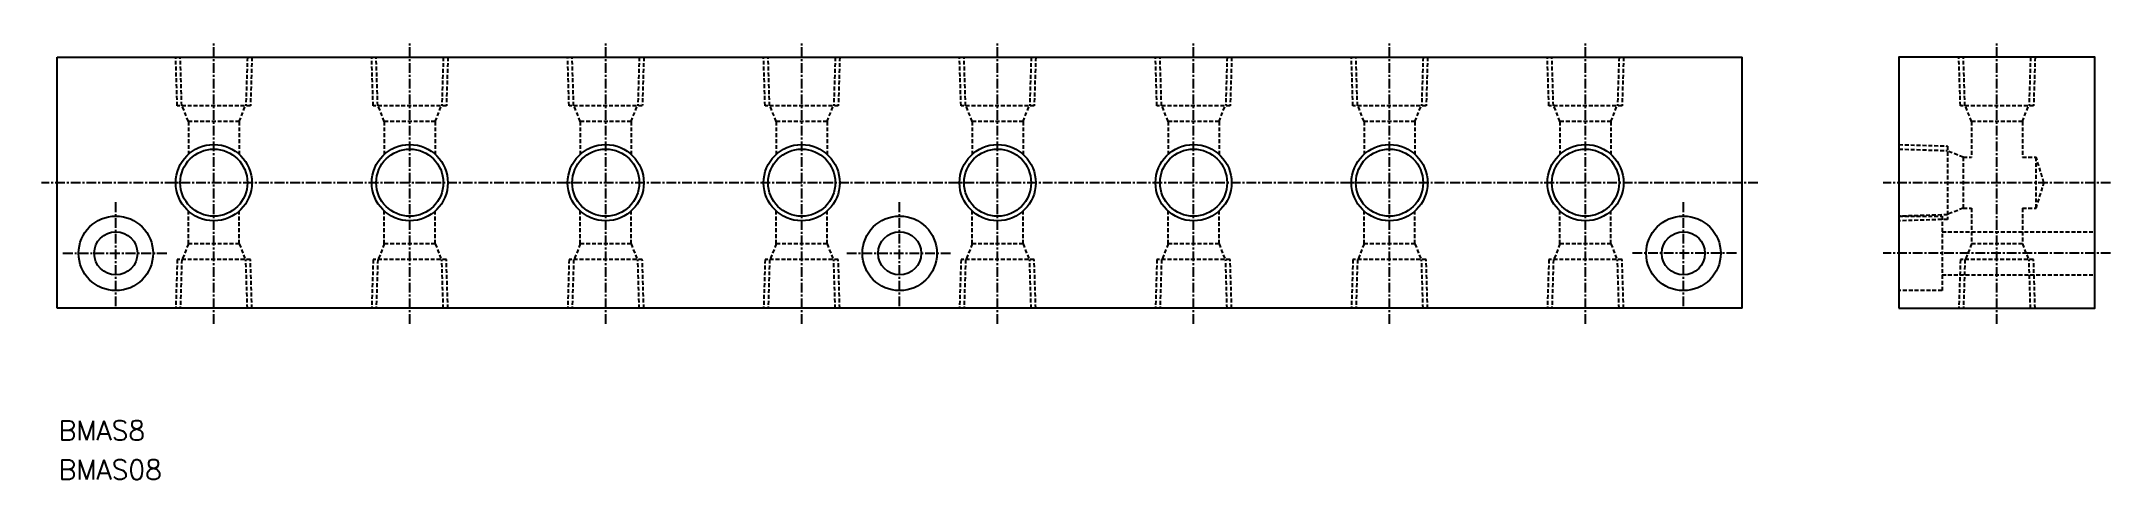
# Model space of a CAD drawing. Extents: x 36 to 300, y 67 to 123.
import ezdxf
from ezdxf.enums import TextEntityAlignment as Align

# ---------------------------------------------------------------- set-up
doc = ezdxf.new("R2010")
doc.units = 0
doc.linetypes.add('CENTER', pattern=[2, 1.25, -0.25, 0.25, -0.25])
doc.linetypes.add('DASHED', pattern=[0.75, 0.5, -0.25])
doc.layers.get('0').update_dxf_attribs({"linetype": 'CONTINUOUS'})
doc.layers.add('CENTER', color=1, linetype='CENTER')
doc.styles.get("Standard").update_dxf_attribs({"font": 'txt.shx', "bigfont": 'extfont.shx'})

msp = doc.modelspace()

# ---------------------------------------------------------------- linework, layer by layer
at = {"color": 7, "linetype": 'CONTINUOUS'}
for p, q in [((37.5, 121), (252.5, 121)), ((37.5, 89), (37.5, 121)), ((252.5, 89), (252.5, 121)), ((252.5, 89), (37.5, 89))]:
    msp.add_line(p, q, dxfattribs=at)
at = {"color": 3, "linetype": 'DASHED'}
for p, q in [((52.83, 114.8), (52.64, 121)), ((53.41, 114.8), (53.22, 121)), ((61.78, 121), (61.59, 114.8)), ((62.36, 121), (62.17, 114.8)), ((77.83, 114.8), (77.64, 121)), ((78.41, 114.8), (78.22, 121)), ((86.78, 121), (86.59, 114.8)), ((87.36, 121), (87.17, 114.8)), ((102.83, 114.8), (102.64, 121)), ((103.41, 114.8), (103.22, 121)), ((111.78, 121), (111.59, 114.8)), ((112.36, 121), (112.17, 114.8)), ((127.83, 114.8), (127.64, 121)), ((128.41, 114.8), (128.22, 121)), ((136.78, 121), (136.59, 114.8)), ((137.36, 121), (137.17, 114.8)), ((152.83, 114.8), (152.64, 121)), ((153.41, 114.8), (153.22, 121)), ((161.78, 121), (161.59, 114.8)), ((162.36, 121), (162.17, 114.8)), ((177.83, 114.8), (177.64, 121)), ((178.41, 114.8), (178.22, 121)), ((186.78, 121), (186.59, 114.8)), ((187.36, 121), (187.17, 114.8)), ((202.83, 114.8), (202.64, 121)), ((203.41, 114.8), (203.22, 121)), ((211.78, 121), (211.59, 114.8)), ((212.36, 121), (212.17, 114.8)), ((227.83, 114.8), (227.64, 121)), ((228.41, 114.8), (228.22, 121)), ((236.78, 121), (236.59, 114.8)), ((237.36, 121), (237.17, 114.8)), ((280.33, 114.8), (280.14, 121)), ((280.91, 114.8), (280.72, 121)), ((289.28, 121), (289.09, 114.8)), ((289.86, 121), (289.67, 114.8)), ((62.17, 114.8), (52.83, 114.8)), ((54.25, 112.8), (53.47, 114.8)), ((60.75, 112.8), (61.53, 114.8)), ((87.17, 114.8), (77.83, 114.8)), ((79.25, 112.8), (78.47, 114.8)), ((85.75, 112.8), (86.53, 114.8)), ((112.17, 114.8), (102.83, 114.8)), ((104.25, 112.8), (103.47, 114.8)), ((110.75, 112.8), (111.53, 114.8)), ((137.17, 114.8), (127.83, 114.8)), ((129.25, 112.8), (128.47, 114.8)), ((135.75, 112.8), (136.53, 114.8)), ((162.17, 114.8), (152.83, 114.8)), ((154.25, 112.8), (153.47, 114.8)), ((160.75, 112.8), (161.53, 114.8)), ((187.17, 114.8), (177.83, 114.8)), ((179.25, 112.8), (178.47, 114.8)), ((185.75, 112.8), (186.53, 114.8)), ((212.17, 114.8), (202.83, 114.8)), ((204.25, 112.8), (203.47, 114.8)), ((210.75, 112.8), (211.53, 114.8)), ((237.17, 114.8), (227.83, 114.8)), ((229.25, 112.8), (228.47, 114.8)), ((235.75, 112.8), (236.53, 114.8)), ((289.67, 114.8), (280.33, 114.8)), ((281.75, 112.8), (280.97, 114.8)), ((288.25, 112.8), (289.03, 114.8)), ((60.75, 112.8), (54.25, 112.8)), ((54.25, 112.8), (54.25, 108.62)), ((60.75, 112.8), (60.75, 108.62)), ((79.25, 112.8), (79.25, 108.62)), ((85.75, 112.8), (79.25, 112.8)), ((85.75, 112.8), (85.75, 108.62)), ((110.75, 112.8), (104.25, 112.8)), ((104.25, 112.8), (104.25, 108.62)), ((110.75, 112.8), (110.75, 108.62)), ((129.25, 112.8), (129.25, 108.62)), ((135.75, 112.8), (129.25, 112.8)), ((135.75, 112.8), (135.75, 108.62)), ((160.75, 112.8), (154.25, 112.8)), ((154.25, 112.8), (154.25, 108.62)), ((160.75, 112.8), (160.75, 108.62)), ((185.75, 112.8), (179.25, 112.8)), ((179.25, 112.8), (179.25, 108.62)), ((185.75, 112.8), (185.75, 108.62)), ((210.75, 112.8), (204.25, 112.8)), ((204.25, 112.8), (204.25, 108.62)), ((210.75, 112.8), (210.75, 108.62)), ((229.25, 112.8), (229.25, 108.62)), ((235.75, 112.8), (229.25, 112.8)), ((235.75, 112.8), (235.75, 108.62)), ((288.25, 112.8), (281.75, 112.8)), ((281.75, 112.8), (281.75, 108.25)), ((288.25, 112.8), (288.25, 108.25)), ((272.5, 109.86), (278.7, 109.67)), ((272.5, 109.28), (278.7, 109.09)), ((278.7, 109.67), (278.7, 100.33)), ((280.7, 108.25), (278.7, 109.03)), ((280.7, 108.25), (280.7, 101.75)), ((280.7, 108.25), (281.75, 108.25)), ((288.25, 108.25), (290, 108.25)), ((291, 105), (290, 108.25)), ((290, 101.75), (290, 108.25)), ((290, 101.75), (291, 105)), ((54.25, 97.2), (54.25, 101.38)), ((60.75, 97.2), (60.75, 101.38)), ((79.25, 97.2), (79.25, 101.38)), ((85.75, 97.2), (85.75, 101.38)), ((104.25, 97.2), (104.25, 101.38)), ((110.75, 97.2), (110.75, 101.38)), ((129.25, 97.2), (129.25, 101.38)), ((135.75, 97.2), (135.75, 101.38)), ((154.25, 97.2), (154.25, 101.38)), ((160.75, 97.2), (160.75, 101.38)), ((179.25, 97.2), (179.25, 101.38)), ((185.75, 97.2), (185.75, 101.38)), ((204.25, 97.2), (204.25, 101.38)), ((210.75, 97.2), (210.75, 101.38)), ((229.25, 97.2), (229.25, 101.38)), ((235.75, 97.2), (235.75, 101.38)), ((278.7, 100.91), (272.5, 100.72)), ((272.5, 100.75), (278, 100.75)), ((278.7, 100.33), (272.5, 100.14)), ((278, 100.75), (278, 91.25)), ((280.7, 101.75), (278.7, 100.97)), ((280.7, 101.75), (281.75, 101.75)), ((281.75, 101.75), (281.75, 97.2)), ((288.25, 101.75), (290, 101.75)), ((288.25, 101.75), (288.25, 97.2)), ((278, 98.75), (297.5, 98.75)), ((52.83, 95.2), (52.64, 89)), ((62.17, 95.2), (52.83, 95.2)), ((53.41, 95.2), (53.22, 89)), ((54.25, 97.2), (53.47, 95.2)), ((60.75, 97.2), (54.25, 97.2)), ((60.75, 97.2), (61.53, 95.2)), ((61.78, 89), (61.59, 95.2)), ((62.36, 89), (62.17, 95.2)), ((77.83, 95.2), (77.64, 89)), ((87.17, 95.2), (77.83, 95.2)), ((78.41, 95.2), (78.22, 89)), ((79.25, 97.2), (78.47, 95.2)), ((85.75, 97.2), (79.25, 97.2)), ((85.75, 97.2), (86.53, 95.2)), ((86.78, 89), (86.59, 95.2)), ((87.36, 89), (87.17, 95.2)), ((102.83, 95.2), (102.64, 89)), ((112.17, 95.2), (102.83, 95.2)), ((103.41, 95.2), (103.22, 89)), ((104.25, 97.2), (103.47, 95.2)), ((110.75, 97.2), (104.25, 97.2)), ((110.75, 97.2), (111.53, 95.2)), ((111.78, 89), (111.59, 95.2)), ((112.36, 89), (112.17, 95.2)), ((127.83, 95.2), (127.64, 89)), ((137.17, 95.2), (127.83, 95.2)), ((128.41, 95.2), (128.22, 89)), ((129.25, 97.2), (128.47, 95.2)), ((135.75, 97.2), (129.25, 97.2)), ((135.75, 97.2), (136.53, 95.2)), ((136.78, 89), (136.59, 95.2)), ((137.36, 89), (137.17, 95.2)), ((152.83, 95.2), (152.64, 89)), ((162.17, 95.2), (152.83, 95.2)), ((153.41, 95.2), (153.22, 89)), ((154.25, 97.2), (153.47, 95.2)), ((160.75, 97.2), (154.25, 97.2)), ((160.75, 97.2), (161.53, 95.2)), ((161.78, 89), (161.59, 95.2)), ((162.36, 89), (162.17, 95.2)), ((177.83, 95.2), (177.64, 89)), ((187.17, 95.2), (177.83, 95.2)), ((178.41, 95.2), (178.22, 89)), ((179.25, 97.2), (178.47, 95.2)), ((185.75, 97.2), (179.25, 97.2)), ((185.75, 97.2), (186.53, 95.2)), ((186.78, 89), (186.59, 95.2)), ((187.36, 89), (187.17, 95.2)), ((202.83, 95.2), (202.64, 89)), ((212.17, 95.2), (202.83, 95.2)), ((203.41, 95.2), (203.22, 89)), ((204.25, 97.2), (203.47, 95.2)), ((210.75, 97.2), (204.25, 97.2)), ((210.75, 97.2), (211.53, 95.2)), ((211.78, 89), (211.59, 95.2)), ((212.36, 89), (212.17, 95.2)), ((227.83, 95.2), (227.64, 89)), ((237.17, 95.2), (227.83, 95.2)), ((228.41, 95.2), (228.22, 89)), ((229.25, 97.2), (228.47, 95.2)), ((235.75, 97.2), (229.25, 97.2)), ((235.75, 97.2), (236.53, 95.2)), ((236.78, 89), (236.59, 95.2)), ((237.36, 89), (237.17, 95.2)), ((280.33, 95.2), (280.14, 89)), ((289.67, 95.2), (280.33, 95.2)), ((280.91, 95.2), (280.72, 89)), ((281.75, 97.2), (280.97, 95.2)), ((288.25, 97.2), (281.75, 97.2)), ((288.25, 97.2), (289.03, 95.2)), ((289.28, 89), (289.09, 95.2)), ((289.86, 89), (289.67, 95.2)), ((278, 93.25), (297.5, 93.25)), ((278, 91.25), (272.5, 91.25))]:
    msp.add_line(p, q, dxfattribs=at)
at = {"color": 7, "linetype": 'CONTINUOUS'}
msp.add_lwpolyline([(272.5, 89), (297.5, 89), (297.5, 121), (272.5, 121)], close=True, dxfattribs=at)
at = {"color": 3, "linetype": 'CONTINUOUS'}
for centre in [(57.5, 105), (82.5, 105), (107.5, 105), (132.5, 105), (157.5, 105), (182.5, 105), (207.5, 105), (232.5, 105)]:
    msp.add_circle(centre, 4.86, dxfattribs=at)
at = {"color": 7, "linetype": 'CONTINUOUS'}
for centre, radius in [((57.5, 105), 4.28), ((82.5, 105), 4.28), ((107.5, 105), 4.28), ((132.5, 105), 4.28), ((157.5, 105), 4.28), ((182.5, 105), 4.28), ((207.5, 105), 4.28), ((232.5, 105), 4.28), ((45, 96), 4.75), ((145, 96), 4.75), ((245, 96), 4.75), ((45, 96), 2.75), ((145, 96), 2.75), ((245, 96), 2.75)]:
    msp.add_circle(centre, radius, dxfattribs=at)
at = {"layer": 'CENTER', "color": 1, "linetype": 'CENTER'}
for p, q in [((57.5, 87), (57.5, 123)), ((82.5, 87), (82.5, 123)), ((107.5, 87), (107.5, 123)), ((132.5, 87), (132.5, 123)), ((157.5, 87), (157.5, 123)), ((182.5, 87), (182.5, 123)), ((207.5, 87), (207.5, 123)), ((232.5, 87), (232.5, 123)), ((285, 87), (285, 123)), ((254.5, 105), (35.5, 105)), ((299.5, 105), (270.5, 105)), ((45, 89.25), (45, 102.75)), ((145, 89.25), (145, 102.75)), ((245, 89.25), (245, 102.75)), ((38.25, 96), (51.75, 96)), ((138.25, 96), (151.75, 96)), ((251.75, 96), (238.25, 96)), ((299.5, 96), (270.5, 96))]:
    msp.add_line(p, q, dxfattribs=at)

# ---------------------------------------------------------------- texts
at = {"color": 7, "linetype": 'CONTINUOUS'}
for s, p in [('BMAS8', (37.7, 73.42)), ('BMAS08', (37.7, 68.42))]:
    msp.add_text(s, height=2.5, dxfattribs=at).set_placement(p, align=Align.MIDDLE_LEFT)

doc.saveas('drawing.dxf')
